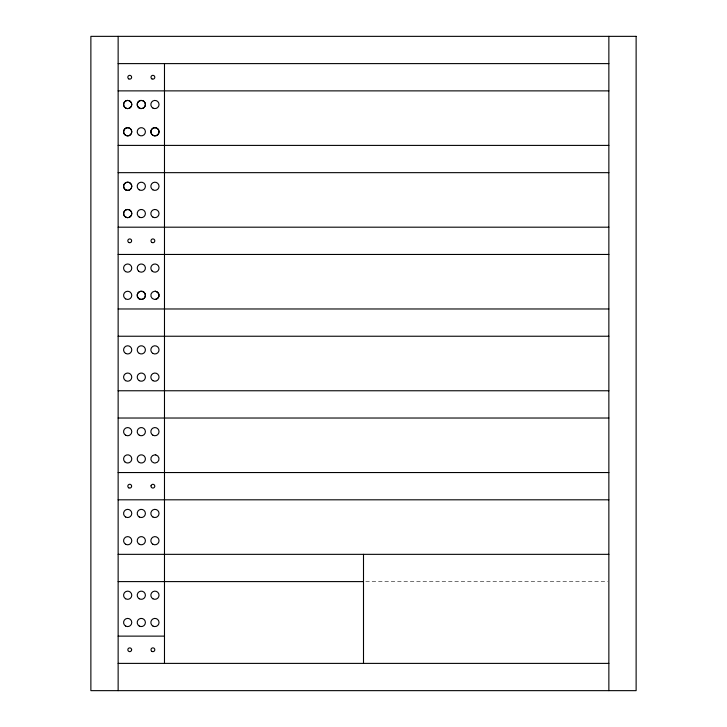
<?xml version="1.0" encoding="UTF-8"?>
<svg xmlns="http://www.w3.org/2000/svg" width="727" height="727" viewBox="0 0 727 727"><rect width="100%" height="100%" fill="white"/><g stroke="black" fill="none" stroke-linecap="round" stroke-linejoin="round"><path stroke-width="0.55" stroke-dasharray="3.63 2.73" d="M365.763 581.6L607.736 581.6"/><path stroke-width="1.09" d="M118.137 63.612L608.862 63.612M118.137 90.875L608.862 90.875M118.137 145.4L608.862 145.4M118.137 172.662L608.862 172.662M118.137 227.188L608.862 227.188M118.137 254.45L608.862 254.45M118.137 308.975L608.862 308.975M118.137 336.237L608.862 336.237M118.137 390.762L608.862 390.762M118.137 418.025L608.862 418.025M118.137 472.55L608.862 472.55M118.137 499.812L608.862 499.812M118.137 554.337L608.862 554.337M118.137 581.6L363.5 581.6M118.137 636.125L164.484 636.125M118.137 663.387L608.862 663.387M155.505 291.291L154.442 291.282A4.089 4.089 0 0 0 154.378 299.397L155.442 299.406A4.089 4.089 0 0 0 155.505 291.291A4.089 4.089 0 0 1 155.442 299.406M608.862 36.35L608.862 690.65M363.5 554.337L363.5 663.387M164.484 63.612L164.484 663.387M118.137 36.35L118.137 690.65M151.034 485.781L150.989 486.281A1.908 1.908 0 0 0 154.76 486.581L154.806 486.081A1.908 1.908 0 0 0 151.034 485.781M636.125 36.35L90.875 36.35L90.875 690.65L636.125 690.65L636.125 36.35M155.778 454.911L154.706 454.838A4.089 4.089 0 0 0 154.106 462.926L155.178 462.999A4.089 4.089 0 0 0 155.778 454.911M131.632 649.838L131.587 649.347A1.908 1.908 0 0 0 127.816 649.674L127.861 650.165A1.908 1.908 0 0 0 131.632 649.838M152.897 626.038A4.089 4.089 0 0 0 159.031 622.494A4.089 4.089 0 0 0 152.897 618.95A4.089 4.089 0 0 0 152.897 626.038M139.266 626.038A4.089 4.089 0 0 0 145.4 622.494A4.089 4.089 0 0 0 139.266 618.95A4.089 4.089 0 0 0 139.266 626.038M125.635 626.038A4.089 4.089 0 0 0 131.769 622.494A4.089 4.089 0 0 0 125.635 618.95A4.089 4.089 0 0 0 125.635 626.038M152.897 598.775A4.089 4.089 0 0 0 159.031 595.231A4.089 4.089 0 0 0 152.897 591.687A4.089 4.089 0 0 0 152.897 598.775M139.266 598.775A4.089 4.089 0 0 0 145.4 595.231A4.089 4.089 0 0 0 139.266 591.687A4.089 4.089 0 0 0 139.266 598.775M125.635 598.775A4.089 4.089 0 0 0 131.769 595.231A4.089 4.089 0 0 0 125.635 591.687A4.089 4.089 0 0 0 125.635 598.775M125.635 108.05A4.089 4.089 0 0 0 131.769 104.506A4.089 4.089 0 0 0 125.635 100.962A4.089 4.089 0 0 0 125.635 108.05A4.089 4.089 0 0 0 131.769 104.506A4.089 4.089 0 0 0 125.635 100.962A4.089 4.089 0 0 0 125.635 108.05M139.266 108.05A4.089 4.089 0 0 0 145.4 104.506A4.089 4.089 0 0 0 139.266 100.962A4.089 4.089 0 0 0 139.266 108.05A4.089 4.089 0 0 0 145.4 104.506A4.089 4.089 0 0 0 139.266 100.962A4.089 4.089 0 0 0 139.266 108.05M152.897 108.05A4.089 4.089 0 0 0 159.031 104.506A4.089 4.089 0 0 0 152.897 100.962A4.089 4.089 0 0 0 152.897 108.05M152.897 135.313A4.089 4.089 0 0 0 159.031 131.769A4.089 4.089 0 0 0 152.897 128.225A4.089 4.089 0 0 0 152.897 135.313A4.089 4.089 0 0 0 159.031 131.769A4.089 4.089 0 0 0 152.897 128.225A4.089 4.089 0 0 0 152.897 135.313M125.635 135.313A4.089 4.089 0 0 0 131.769 131.769A4.089 4.089 0 0 0 125.635 128.225A4.089 4.089 0 0 0 125.635 135.313A4.089 4.089 0 0 0 131.769 131.769A4.089 4.089 0 0 0 125.635 128.225A4.089 4.089 0 0 0 125.635 135.313M139.266 135.313A4.089 4.089 0 0 0 145.4 131.769A4.089 4.089 0 0 0 139.266 128.225A4.089 4.089 0 0 0 139.266 135.313M128.77 242.473A1.908 1.908 0 0 0 131.632 240.819A1.908 1.908 0 0 0 128.77 239.165A1.908 1.908 0 0 0 128.77 242.473M151.943 242.473A1.908 1.908 0 0 0 154.806 240.819A1.908 1.908 0 0 0 151.943 239.165A1.908 1.908 0 0 0 151.943 242.473M139.266 298.888A4.089 4.089 0 0 0 145.4 295.344A4.089 4.089 0 0 0 139.266 291.8A4.089 4.089 0 0 0 139.266 298.888A4.089 4.089 0 0 0 145.4 295.344A4.089 4.089 0 0 0 139.266 291.8A4.089 4.089 0 0 0 139.266 298.888M125.635 298.888A4.089 4.089 0 0 0 131.769 295.344A4.089 4.089 0 0 0 125.635 291.8A4.089 4.089 0 0 0 125.635 298.888M152.052 270.971A4.089 4.089 0 0 0 158.895 269.135A4.089 4.089 0 0 0 153.888 264.128A4.089 4.089 0 0 0 152.052 270.971M138.421 270.971A4.089 4.089 0 0 0 145.264 269.135A4.089 4.089 0 0 0 140.256 264.128A4.089 4.089 0 0 0 138.421 270.971M125.635 271.625A4.089 4.089 0 0 0 131.769 268.081A4.089 4.089 0 0 0 125.635 264.537A4.089 4.089 0 0 0 125.635 271.625M152.897 380.675A4.089 4.089 0 0 0 159.031 377.131A4.089 4.089 0 0 0 152.897 373.587A4.089 4.089 0 0 0 152.897 380.675M125.635 380.675A4.089 4.089 0 0 0 131.769 377.131A4.089 4.089 0 0 0 125.635 373.587A4.089 4.089 0 0 0 125.635 380.675M139.266 380.675A4.089 4.089 0 0 0 145.4 377.131A4.089 4.089 0 0 0 139.266 373.587A4.089 4.089 0 0 0 139.266 380.675M152.897 353.413A4.089 4.089 0 0 0 159.031 349.869A4.089 4.089 0 0 0 152.897 346.325A4.089 4.089 0 0 0 152.897 353.413M139.266 353.413A4.089 4.089 0 0 0 145.4 349.869A4.089 4.089 0 0 0 139.266 346.325A4.089 4.089 0 0 0 139.266 353.413M125.635 353.413A4.089 4.089 0 0 0 131.769 349.869A4.089 4.089 0 0 0 125.635 346.325A4.089 4.089 0 0 0 125.635 353.413M124.79 461.809A4.089 4.089 0 0 0 131.632 459.973A4.089 4.089 0 0 0 126.625 454.966A4.089 4.089 0 0 0 124.79 461.809M139.266 462.463A4.089 4.089 0 0 0 145.4 458.919A4.089 4.089 0 0 0 139.266 455.375A4.089 4.089 0 0 0 139.266 462.463M125.635 435.2A4.089 4.089 0 0 0 131.769 431.656A4.089 4.089 0 0 0 125.635 428.112A4.089 4.089 0 0 0 125.635 435.2M152.897 435.2A4.089 4.089 0 0 0 159.031 431.656A4.089 4.089 0 0 0 152.897 428.112A4.089 4.089 0 0 0 152.897 435.2M139.266 435.2A4.089 4.089 0 0 0 145.4 431.656A4.089 4.089 0 0 0 139.266 428.112A4.089 4.089 0 0 0 139.266 435.2M128.77 487.835A1.908 1.908 0 0 0 131.632 486.181A1.908 1.908 0 0 0 128.77 484.527A1.908 1.908 0 0 0 128.77 487.835M152.897 544.25A4.089 4.089 0 0 0 159.031 540.706A4.089 4.089 0 0 0 152.897 537.162A4.089 4.089 0 0 0 152.897 544.25M125.635 544.25A4.089 4.089 0 0 0 131.769 540.706A4.089 4.089 0 0 0 125.635 537.162A4.089 4.089 0 0 0 125.635 544.25M139.266 544.25A4.089 4.089 0 0 0 145.4 540.706A4.089 4.089 0 0 0 139.266 537.162A4.089 4.089 0 0 0 139.266 544.25M152.897 516.988A4.089 4.089 0 0 0 159.031 513.444A4.089 4.089 0 0 0 152.897 509.9A4.089 4.089 0 0 0 152.897 516.988M139.266 516.988A4.089 4.089 0 0 0 145.4 513.444A4.089 4.089 0 0 0 139.266 509.9A4.089 4.089 0 0 0 139.266 516.988M125.635 516.988A4.089 4.089 0 0 0 131.769 513.444A4.089 4.089 0 0 0 125.635 509.9A4.089 4.089 0 0 0 125.635 516.988M125.635 189.838A4.089 4.089 0 0 0 131.769 186.294A4.089 4.089 0 0 0 125.635 182.75A4.089 4.089 0 0 0 125.635 189.838A4.089 4.089 0 0 0 131.769 186.294A4.089 4.089 0 0 0 125.635 182.75A4.089 4.089 0 0 0 125.635 189.838M139.266 189.838A4.089 4.089 0 0 0 145.4 186.294A4.089 4.089 0 0 0 139.266 182.75A4.089 4.089 0 0 0 139.266 189.838M152.897 189.838A4.089 4.089 0 0 0 159.031 186.294A4.089 4.089 0 0 0 152.897 182.75A4.089 4.089 0 0 0 152.897 189.838M125.635 217.1A4.089 4.089 0 0 0 131.769 213.556A4.089 4.089 0 0 0 125.635 210.012A4.089 4.089 0 0 0 125.635 217.1A4.089 4.089 0 0 0 131.769 213.556A4.089 4.089 0 0 0 125.635 210.012A4.089 4.089 0 0 0 125.635 217.1M139.266 217.1A4.089 4.089 0 0 0 145.4 213.556A4.089 4.089 0 0 0 139.266 210.012A4.089 4.089 0 0 0 139.266 217.1M152.897 217.1A4.089 4.089 0 0 0 159.031 213.556A4.089 4.089 0 0 0 152.897 210.012A4.089 4.089 0 0 0 152.897 217.1M128.77 78.898A1.908 1.908 0 0 0 131.632 77.244A1.908 1.908 0 0 0 128.77 75.59A1.908 1.908 0 0 0 128.77 78.898M151.943 78.898A1.908 1.908 0 0 0 154.806 77.244A1.908 1.908 0 0 0 151.943 75.59A1.908 1.908 0 0 0 151.943 78.898M151.943 651.41A1.908 1.908 0 0 0 154.806 649.756A1.908 1.908 0 0 0 151.943 648.102A1.908 1.908 0 0 0 151.943 651.41"/></g></svg>
